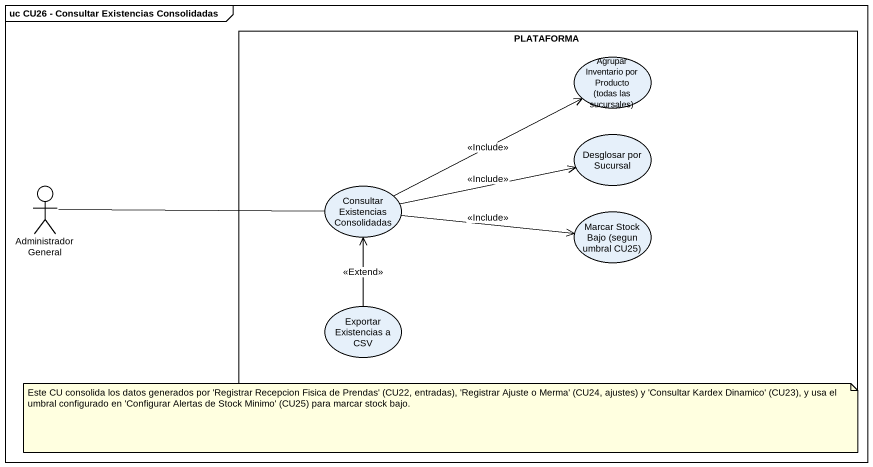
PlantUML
@startuml
mainframe uc CU26 - Consultar Existencias Consolidadas
rectangle PLATAFORMA {
  usecase "Agrupar Inventario por Producto (todas las sucursales)" as Agrupar_Inventario_por
  usecase "Desglosar por Sucursal" as Desglosar_por_Sucursal
  usecase "Consultar Existencias Consolidadas" as Consultar_Existencias
  usecase "Marcar Stock Bajo (segun umbral CU25)" as Marcar_Stock_Bajo_segun
  usecase "Exportar Existencias a CSV" as Exportar_Existencias_a_CSV
}
actor "Administrador General" as Administrador_General
Administrador_General -right- Consultar_Existencias
Consultar_Existencias -right-> Agrupar_Inventario_por : <<Include>>
Consultar_Existencias -right-> Desglosar_por_Sucursal : <<Include>>
Consultar_Existencias -right-> Marcar_Stock_Bajo_segun : <<Include>>
Exportar_Existencias_a_CSV -up-> Consultar_Existencias : <<Extend>>
note as N1
  Este CU consolida los datos generados por 'Registrar Recepcion Fisica de Prendas' (CU22, entradas), 'Registrar Ajuste o Merma' (CU24, ajustes) y 'Consultar Kardex Dinamico' (CU23), y usa el umbral configurado en 'Configurar Alertas de Stock Minimo' (CU25) para marcar stock bajo.
end note
@enduml
